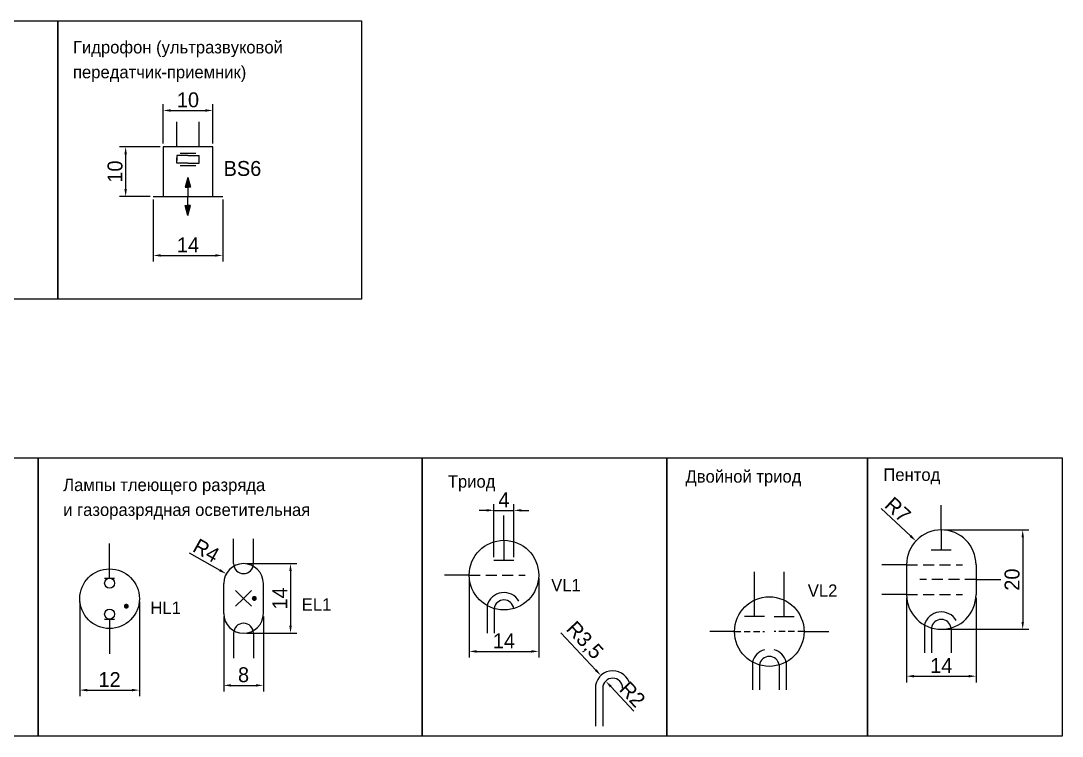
# Model space of a CAD drawing. Header units: millimetres. Extents: x 52 to 1332, y -528 to 1037.
# Drawn here: x 329.7 to 539.4, y 94.2 to 238.1 of the extents above; entities that cross this region are included whole.
import ezdxf

# ---------------------------------------------------------------- set-up
doc = ezdxf.new("R2010")
doc.units = ezdxf.units.MM
doc.linetypes.add('HIDDEN2', pattern=[4.7625, 3.175, -1.5875])
doc.styles.get("Standard").update_dxf_attribs({"font": 'standarteskd.shx', "height": 3})
doc.dimstyles.new('ISO-25', dxfattribs={"dimtxt": 2, "dimasz": 1.5, "dimexe": 1.25, "dimexo": 0.625, "dimtad": 1, "dimtxsty": 'Standard', "dimcen": 2.5, "dimadec": 0, "dimazin": 0, "dimtfac": 1, "dimtmove": 0, "dimatfit": 3, "dimfxl": 1, "dimarcsym": 0})

# ---------------------------------------------------------------- blocks, each defined once
blk = doc.blocks.new('*D126')
at = {"color": 0, "linetype": 'Continuous', "lineweight": -2, "transparency": 16777216}
for p, q in [((424.95, 130.2), (424.95, 140.86)), ((428.95, 130.2), (428.95, 140.86)), ((423.45, 139.61), (421.95, 139.61)), ((424.95, 139.61), (428.95, 139.61)), ((430.45, 139.61), (431.95, 139.61))]:
    blk.add_line(p, q, dxfattribs=at)
at = {"color": 0, "linetype": 'Continuous', "lineweight": -3, "transparency": 16777216}
for points in [[(423.45, 139.86), (423.45, 139.36), (424.95, 139.61)], [(430.45, 139.86), (430.45, 139.36), (428.95, 139.61)]]:
    blk.add_solid(points, dxfattribs=at)
at = {"layer": 'Defpoints', "color": 0, "linetype": 'Continuous', "lineweight": -3, "transparency": 16777216}
for p in [(428.95, 139.61), (424.95, 129.58), (428.95, 129.58)]:
    blk.add_point(p, dxfattribs=at)
at = {"color": 0, "linetype": 'Continuous', "transparency": 16777216, "insert": (426.95, 141.74), "char_height": 3, "attachment_point": 5}
blk.add_mtext('4', dxfattribs=at)
blk = doc.blocks.new('*D127')
at = {"color": 0, "linetype": 'Continuous', "lineweight": -2, "transparency": 16777216}
for p, q in [((419.95, 125.95), (419.95, 109.98)), ((433.95, 125.95), (433.95, 109.98)), ((421.45, 111.23), (432.45, 111.23))]:
    blk.add_line(p, q, dxfattribs=at)
at = {"color": 0, "linetype": 'Continuous', "lineweight": -3, "transparency": 16777216}
for points in [[(421.45, 111.48), (421.45, 110.98), (419.95, 111.23)], [(432.45, 111.48), (432.45, 110.98), (433.95, 111.23)]]:
    blk.add_solid(points, dxfattribs=at)
at = {"layer": 'Defpoints', "color": 0, "linetype": 'Continuous', "lineweight": -3, "transparency": 16777216}
for p in [(419.95, 126.58), (433.95, 126.58), (433.95, 111.23)]:
    blk.add_point(p, dxfattribs=at)
at = {"color": 0, "linetype": 'Continuous', "transparency": 16777216, "insert": (426.95, 113.35), "char_height": 3, "attachment_point": 5}
blk.add_mtext('14', dxfattribs=at)
blk = doc.blocks.new('VL1')
at = {"linetype": 'Continuous'}
for p, q in [((194.16, 565.17), (194.16, 570.17)), ((194.16, 565.17), (194.16, 561.17)), ((192.16, 561.17), (194.16, 561.17)), ((194.16, 561.17), (196.16, 561.17)), ((187.16, 558.17), (182.16, 558.17)), ((190.77, 552.05), (190.77, 546.46)), ((192.18, 551.46), (192.18, 546.46))]:
    blk.add_line(p, q, dxfattribs=at)
at = {"linetype": 'HIDDEN2', "ltscale": 0.7}
blk.add_line((187.16, 558.17), (198.45, 558.17), dxfattribs=at)
at = {"linetype": 'Continuous'}
blk.add_circle((194.16, 558.17), 7, dxfattribs=at)
for radius, start, end in [(3.5, 30, 165.5225), (2, 8.2132, 171.7868)]:
    blk.add_arc((194.16, 551.17), radius, start, end, dxfattribs=at)
blk = doc.blocks.new('VL2')
at = {"linetype": 'Continuous'}
for p, q in [((241.12, 559.23), (241.12, 568.23)), ((247.12, 559.23), (247.12, 568.23)), ((241.12, 559.23), (239.12, 559.23)), ((243.12, 559.23), (241.12, 559.23)), ((245.12, 559.23), (247.12, 559.23)), ((247.12, 559.23), (249.12, 559.23)), ((237.12, 556.23), (232.12, 556.23)), ((251.12, 556.23), (256.12, 556.23)), ((240.73, 550.11), (240.73, 544.52)), ((242.14, 549.52), (242.14, 544.52)), ((246.1, 549.52), (246.1, 544.52)), ((247.51, 550.11), (247.51, 544.52))]:
    blk.add_line(p, q, dxfattribs=at)
at = {"linetype": 'HIDDEN2', "ltscale": 0.4}
for p, q in [((237.12, 556.23), (243.12, 556.23)), ((251.12, 556.23), (245.12, 556.23))]:
    blk.add_line(p, q, dxfattribs=at)
at = {"linetype": 'Continuous'}
blk.add_circle((244.12, 556.23), 7, dxfattribs=at)
for radius, start, end in [(3.5, 106.6015, 165.5225), (3.5, 14.4775, 73.3985), (2, 8.2132, 171.7868)]:
    blk.add_arc((244.12, 549.23), radius, start, end, dxfattribs=at)
blk = doc.blocks.new('pen')
at = {"linetype": 'Continuous'}
for p, q in [((293.8, 563.08), (293.8, 568.08)), ((293.8, 563.08), (293.8, 559.08)), ((291.8, 559.08), (293.8, 559.08)), ((293.8, 559.08), (295.8, 559.08)), ((286.8, 556.08), (281.8, 556.08)), ((286.8, 556.08), (286.8, 550.08)), ((300.8, 556.08), (300.8, 553.08)), ((300.8, 553.08), (305.8, 553.08)), ((300.8, 553.08), (300.8, 550.08)), ((286.8, 550.08), (281.8, 550.08)), ((290.41, 543.96), (290.41, 538.37)), ((291.82, 543.37), (291.82, 538.37)), ((295.78, 543.37), (295.78, 538.37))]:
    blk.add_line(p, q, dxfattribs=at)
at = {"linetype": 'HIDDEN2', "ltscale": 0.7}
for p, q in [((286.8, 556.08), (298.1, 556.08)), ((300.8, 553.08), (289.51, 553.08)), ((286.8, 550.08), (298.1, 550.08))]:
    blk.add_line(p, q, dxfattribs=at)
at = {"linetype": 'Continuous'}
for centre, radius, start, end in [((293.8, 556.08), 7, 0, 180), ((293.8, 550.08), 7, 180, 0), ((293.8, 543.08), 3.5, 30, 165.5225), ((293.8, 543.08), 2, 8.2132, 171.7868)]:
    blk.add_arc(centre, radius, start, end, dxfattribs=at)
blk = doc.blocks.new('*D130')
at = {"color": 0, "linetype": 'Continuous', "lineweight": -2, "transparency": 16777216}
for p, q in [((515.65, 135.67), (532.68, 135.67)), ((531.43, 134.17), (531.43, 117.17)), ((515.65, 115.67), (532.68, 115.67))]:
    blk.add_line(p, q, dxfattribs=at)
at = {"color": 0, "linetype": 'Continuous', "lineweight": -3, "transparency": 16777216}
for points in [[(531.18, 134.17), (531.68, 134.17), (531.43, 135.67)], [(531.18, 117.17), (531.68, 117.17), (531.43, 115.67)]]:
    blk.add_solid(points, dxfattribs=at)
at = {"layer": 'Defpoints', "color": 0, "linetype": 'Continuous', "lineweight": -3, "transparency": 16777216}
for p in [(515.03, 135.67), (515.03, 115.67), (531.43, 115.67)]:
    blk.add_point(p, dxfattribs=at)
at = {"color": 0, "linetype": 'Continuous', "transparency": 16777216, "insert": (529.3, 125.67), "char_height": 3, "attachment_point": 5, "rotation": 90}
blk.add_mtext('20', dxfattribs=at)
blk = doc.blocks.new('*D131')
at = {"color": 0, "linetype": 'Continuous', "lineweight": -2, "transparency": 16777216}
for p, q in [((508.03, 122.04), (508.03, 104.99)), ((522.03, 122.04), (522.03, 104.99)), ((509.53, 106.24), (520.53, 106.24))]:
    blk.add_line(p, q, dxfattribs=at)
at = {"color": 0, "linetype": 'Continuous', "lineweight": -3, "transparency": 16777216}
for points in [[(509.53, 106.49), (509.53, 105.99), (508.03, 106.24)], [(520.53, 106.49), (520.53, 105.99), (522.03, 106.24)]]:
    blk.add_solid(points, dxfattribs=at)
at = {"layer": 'Defpoints', "color": 0, "linetype": 'Continuous', "lineweight": -3, "transparency": 16777216}
for p in [(508.03, 122.67), (522.03, 122.67), (522.03, 106.24)]:
    blk.add_point(p, dxfattribs=at)
at = {"color": 0, "linetype": 'Continuous', "transparency": 16777216, "insert": (515.03, 108.37), "char_height": 3, "attachment_point": 5}
blk.add_mtext('14', dxfattribs=at)
blk = doc.blocks.new('BS6')
at = {"linetype": 'Continuous'}
h = blk.add_hatch(color=7, dxfattribs=at)
h.paths.add_polyline_path([(451.57, 438.27), (451.57, 436.28), (452.1, 436.28)])
h.paths.add_polyline_path([(451.04, 436.28), (451.57, 436.28), (451.57, 438.27)])
h = blk.add_hatch(color=7, dxfattribs=at)
h.paths.add_polyline_path([(452.1, 432.61), (451.57, 432.61), (451.57, 430.62)])
h.paths.add_polyline_path([(451.57, 430.62), (451.57, 432.61), (451.04, 432.61)])
at = {"color": 7, "linetype": 'Continuous'}
for p, q in [((449.31, 444.44), (449.31, 449.44)), ((453.83, 444.44), (453.83, 449.44)), ((451.57, 442.67), (449.31, 442.67)), ((449.31, 442.67), (449.31, 442.18)), ((450, 443.18), (451.57, 443.18)), ((451.57, 443.18), (453.14, 443.18)), ((451.57, 442.67), (453.83, 442.67)), ((453.83, 441.16), (453.83, 442.67)), ((449.31, 441.68), (449.31, 442.18)), ((449.31, 442.15), (449.31, 441.65)), ((449.31, 441.16), (449.31, 441.65)), ((451.57, 441.16), (449.31, 441.16)), ((450, 440.65), (451.57, 440.65)), ((451.57, 441.16), (453.83, 441.16)), ((451.57, 440.65), (453.14, 440.65)), ((451.57, 438.27), (451.04, 436.28)), ((451.04, 436.28), (451.57, 436.28)), ((451.57, 438.27), (451.57, 434.44)), ((451.57, 438.27), (452.1, 436.28)), ((452.1, 436.28), (451.57, 436.28)), ((444.57, 434.44), (446.57, 434.44)), ((451.57, 430.62), (451.57, 434.44)), ((456.57, 434.44), (458.57, 434.44)), ((451.04, 432.61), (451.57, 432.61)), ((451.57, 430.62), (451.04, 432.61)), ((451.57, 430.62), (452.1, 432.61)), ((452.1, 432.61), (451.57, 432.61))]:
    blk.add_line(p, q, dxfattribs=at)
blk.add_lwpolyline([(446.57, 434.44), (456.57, 434.44), (456.57, 444.44), (446.57, 444.44)], close=True, dxfattribs=at)
blk = doc.blocks.new('*D229')
at = {"color": 0, "linetype": 'Continuous', "lineweight": -2, "transparency": 16777216}
for p, q in [((358.32, 213.4), (358.32, 221.32)), ((368.32, 213.4), (368.32, 221.32)), ((359.82, 220.07), (366.82, 220.07))]:
    blk.add_line(p, q, dxfattribs=at)
at = {"color": 0, "linetype": 'Continuous', "lineweight": -3, "transparency": 16777216}
for points in [[(359.82, 220.32), (359.82, 219.82), (358.32, 220.07)], [(366.82, 220.32), (366.82, 219.82), (368.32, 220.07)]]:
    blk.add_solid(points, dxfattribs=at)
at = {"layer": 'Defpoints', "color": 0, "linetype": 'Continuous', "lineweight": -3, "transparency": 16777216}
for p in [(368.32, 220.07), (358.32, 212.77), (368.32, 212.77)]:
    blk.add_point(p, dxfattribs=at)
at = {"color": 0, "linetype": 'Continuous', "transparency": 16777216, "insert": (363.32, 222.19), "char_height": 3, "attachment_point": 5}
blk.add_mtext('10', dxfattribs=at)
blk = doc.blocks.new('*D230')
at = {"color": 0, "linetype": 'Continuous', "lineweight": -2, "transparency": 16777216}
for p, q in [((357.69, 212.77), (349.52, 212.77)), ((350.77, 211.27), (350.77, 204.27)), ((355.69, 202.77), (349.52, 202.77))]:
    blk.add_line(p, q, dxfattribs=at)
at = {"color": 0, "linetype": 'Continuous', "lineweight": -3, "transparency": 16777216}
for points in [[(350.52, 211.27), (351.02, 211.27), (350.77, 212.77)], [(350.52, 204.27), (351.02, 204.27), (350.77, 202.77)]]:
    blk.add_solid(points, dxfattribs=at)
at = {"layer": 'Defpoints', "color": 0, "linetype": 'Continuous', "lineweight": -3, "transparency": 16777216}
for p in [(358.32, 212.77), (350.77, 202.77), (356.32, 202.77)]:
    blk.add_point(p, dxfattribs=at)
at = {"color": 0, "linetype": 'Continuous', "transparency": 16777216, "insert": (348.64, 207.77), "char_height": 3, "attachment_point": 5, "rotation": 90}
blk.add_mtext('10', dxfattribs=at)
blk = doc.blocks.new('*D231')
at = {"color": 0, "linetype": 'Continuous', "lineweight": -2, "transparency": 16777216}
for p, q in [((356.32, 202.15), (356.32, 189.65)), ((370.32, 202.15), (370.32, 189.65)), ((357.82, 190.9), (368.82, 190.9))]:
    blk.add_line(p, q, dxfattribs=at)
at = {"color": 0, "linetype": 'Continuous', "lineweight": -3, "transparency": 16777216}
for points in [[(357.82, 191.15), (357.82, 190.65), (356.32, 190.9)], [(368.82, 191.15), (368.82, 190.65), (370.32, 190.9)]]:
    blk.add_solid(points, dxfattribs=at)
at = {"layer": 'Defpoints', "color": 0, "linetype": 'Continuous', "lineweight": -3, "transparency": 16777216}
for p in [(356.32, 202.77), (370.32, 202.77), (370.32, 190.9)]:
    blk.add_point(p, dxfattribs=at)
at = {"color": 0, "linetype": 'Continuous', "transparency": 16777216, "insert": (363.32, 193.02), "char_height": 3, "attachment_point": 5}
blk.add_mtext('14', dxfattribs=at)
blk = doc.blocks.new('HL1 1')
at = {"color": 7, "linetype": 'Continuous'}
for p, q in [((259.53, 386.56), (259.53, 393.55)), ((258.53, 386.56), (259.53, 386.56)), ((259.53, 386.56), (260.53, 386.56)), ((258.53, 378.33), (259.53, 378.33)), ((259.53, 378.33), (259.53, 371.34)), ((259.53, 378.33), (260.53, 378.33))]:
    blk.add_line(p, q, dxfattribs=at)
at = {"color": 7, "linetype": 'Continuous', "const_width": 0.5}
blk.add_lwpolyline([(262.65, 380.93, 1), (263.15, 380.93, 1)], format="xyb", close=True, dxfattribs=at)
at = {"color": 7, "linetype": 'Continuous'}
for centre, radius in [((259.53, 382.44), 6), ((259.53, 385.56), 1), ((259.53, 379.33), 1)]:
    blk.add_circle(centre, radius, dxfattribs=at)
blk = doc.blocks.new('*D261')
at = {"color": 0, "linetype": 'Continuous', "lineweight": -2, "transparency": 16777216}
for p, q in [((341.53, 121.22), (341.53, 102.19)), ((353.53, 121.22), (353.53, 102.19)), ((343.03, 103.44), (352.03, 103.44))]:
    blk.add_line(p, q, dxfattribs=at)
at = {"color": 0, "linetype": 'Continuous', "lineweight": -3, "transparency": 16777216}
for points in [[(343.03, 103.69), (343.03, 103.19), (341.53, 103.44)], [(352.03, 103.69), (352.03, 103.19), (353.53, 103.44)]]:
    blk.add_solid(points, dxfattribs=at)
at = {"layer": 'Defpoints', "color": 0, "linetype": 'Continuous', "lineweight": -3, "transparency": 16777216}
for p in [(341.53, 121.84), (353.53, 121.84), (353.53, 103.44)]:
    blk.add_point(p, dxfattribs=at)
at = {"color": 0, "linetype": 'Continuous', "transparency": 16777216, "insert": (347.53, 105.56), "char_height": 3, "attachment_point": 5}
blk.add_mtext('12', dxfattribs=at)
blk = doc.blocks.new('EL1 1')
at = {"color": 7, "linetype": 'Continuous'}
for p, q in [((277.34, 392.5), (277.34, 397.5)), ((281.34, 392.5), (281.34, 397.5)), ((275.34, 382.5), (275.34, 388.5)), ((283.34, 382.5), (283.34, 388.5)), ((279.34, 385.5), (277.75, 387.09)), ((279.34, 385.5), (280.93, 387.09)), ((279.34, 385.5), (277.75, 383.92)), ((279.34, 385.5), (280.93, 383.92)), ((277.34, 378.5), (277.34, 373.5)), ((281.34, 378.5), (281.34, 373.5))]:
    blk.add_line(p, q, dxfattribs=at)
at = {"color": 7, "linetype": 'Continuous', "const_width": 0.5}
blk.add_lwpolyline([(281.26, 385.5, 1), (281.76, 385.5, 1)], format="xyb", close=True, dxfattribs=at)
at = {"color": 7, "linetype": 'Continuous'}
for centre, radius, start, end in [((279.34, 388.5), 4, 0, 180), ((279.34, 392.5), 2, 180, 0), ((279.34, 382.5), 4, 180, 0), ((279.34, 378.5), 2, 0, 180)]:
    blk.add_arc(centre, radius, start, end, dxfattribs=at)
blk = doc.blocks.new('*D263')
at = {"color": 0, "linetype": 'Continuous', "lineweight": -2, "transparency": 16777216}
for p, q in [((375.13, 128.89), (385.22, 128.89)), ((383.97, 127.39), (383.97, 116.39)), ((375.13, 114.89), (385.22, 114.89))]:
    blk.add_line(p, q, dxfattribs=at)
at = {"color": 0, "linetype": 'Continuous', "lineweight": -3, "transparency": 16777216}
for points in [[(383.72, 127.39), (384.22, 127.39), (383.97, 128.89)], [(383.72, 116.39), (384.22, 116.39), (383.97, 114.89)]]:
    blk.add_solid(points, dxfattribs=at)
at = {"layer": 'Defpoints', "color": 0, "linetype": 'Continuous', "lineweight": -3, "transparency": 16777216}
for p in [(374.51, 128.89), (374.51, 114.89), (383.97, 114.89)]:
    blk.add_point(p, dxfattribs=at)
at = {"color": 0, "linetype": 'Continuous', "transparency": 16777216, "insert": (381.84, 121.89), "char_height": 3, "attachment_point": 5, "rotation": 90}
blk.add_mtext('14', dxfattribs=at)
blk = doc.blocks.new('*D264')
at = {"color": 0, "linetype": 'Continuous', "lineweight": -2, "transparency": 16777216}
for p, q in [((370.51, 118.26), (370.51, 103.14)), ((378.51, 118.26), (378.51, 103.14)), ((372.01, 104.39), (377.01, 104.39))]:
    blk.add_line(p, q, dxfattribs=at)
at = {"color": 0, "linetype": 'Continuous', "lineweight": -3, "transparency": 16777216}
for points in [[(372.01, 104.64), (372.01, 104.14), (370.51, 104.39)], [(377.01, 104.64), (377.01, 104.14), (378.51, 104.39)]]:
    blk.add_solid(points, dxfattribs=at)
at = {"layer": 'Defpoints', "color": 0, "linetype": 'Continuous', "lineweight": -3, "transparency": 16777216}
for p in [(370.51, 118.89), (378.51, 118.89), (378.51, 104.39)]:
    blk.add_point(p, dxfattribs=at)
at = {"color": 0, "linetype": 'Continuous', "transparency": 16777216, "insert": (374.51, 106.52), "char_height": 3, "attachment_point": 5}
blk.add_mtext('8', dxfattribs=at)

msp = doc.modelspace()

# ---------------------------------------------------------------- linework, layer by layer
at = {"linetype": 'Continuous'}
for p, q in [((502.92, 139.976), (508.815, 134.471)), ((438.43, 114.963), (445.441, 107.485)), ((445.36, 103.838), (445.36, 96.183)), ((446.86, 103.838), (446.86, 96.183)), ((453.089, 99.234), (448.472, 104.158))]:
    msp.add_line(p, q, dxfattribs=at)
at = {"color": 7, "linetype": 'Continuous'}
msp.add_line((363.534, 131.043), (369.711, 127.577), dxfattribs=at)
for points in [[(275.727, 238.103), (337.084, 238.103), (337.084, 182.111), (275.727, 182.111)], [(337.084, 238.103), (398.247, 238.103), (398.247, 182.111), (337.084, 182.111)], [(279.647, 150.167), (333.182, 150.167), (333.182, 94.175), (279.647, 94.175)], [(333.182, 150.167), (410.465, 150.167), (410.465, 94.175), (333.182, 94.175)]]:
    msp.add_lwpolyline(points, close=True, dxfattribs=at)
at = {"linetype": 'Continuous'}
for points in [[(410.465, 150.167), (459.738, 150.167), (459.738, 94.175), (410.465, 94.175)], [(459.738, 150.167), (500.191, 150.167), (500.191, 94.175), (459.738, 94.175)], [(500.191, 150.167), (539.376, 150.167), (539.376, 94.175), (500.191, 94.175)]]:
    msp.add_lwpolyline(points, close=True, dxfattribs=at)
for radius, start in [(3.5, 20.29959), (2, 0)]:
    msp.add_arc((448.86, 103.838), radius, start, 180, dxfattribs=at)
for points in [[(508.986, 134.654), (508.645, 134.288), (509.912, 133.447)], [(445.623, 107.656), (445.258, 107.314), (446.466, 106.391)], [(448.654, 104.329), (448.29, 103.987), (447.446, 105.252)]]:
    msp.add_solid(points, dxfattribs=at)
at = {"color": 7, "linetype": 'Continuous'}
msp.add_solid([(369.834, 127.795), (369.589, 127.359), (371.02, 126.843)], dxfattribs=at)

# ---------------------------------------------------------------- block references
for name, p in [('BS6', (-88.253, -231.672)), ('HL1 1', (88.006, -260.602)), ('EL1 1', (95.17, -263.617))]:
    msp.add_blockref(name, p, dxfattribs=at)
at = {"linetype": 'Continuous'}
for name, p in [('pen', (221.224, -427.41)), ('VL1', (232.791, -431.592)), ('VL2', (236.274, -441.01))]:
    msp.add_blockref(name, p, dxfattribs=at)

# ---------------------------------------------------------------- texts
at = {"color": 7, "linetype": 'Continuous'}
for s, height, p in [('Гидрофон (ультразвуковой', 2.5, (340.169, 231.548)), ('передатчик-приемник)', 2.5, (340.169, 226.548)), ('BS6', 3, (370.498, 206.902)), ('Лампы тлеющего разряда', 2.5, (338.193, 143.483)), ('и газоразрядная осветительная', 2.5, (338.193, 138.483)), ('EL1', 2.5, (386.244, 119.42)), ('HL1', 2.5, (355.762, 118.762))]:
    msp.add_text(s, height=height, dxfattribs=at).set_placement(p)
at = {"linetype": 'Continuous'}
for s, p in [('Двойной триод', (463.52, 145.182)), ('Пентод', (503.376, 145.536)), ('Триод', (415.652, 144.171)), ('VL1', (436.468, 123.328)), ('VL2', (488.148, 122.209))]:
    msp.add_text(s, height=2.5, dxfattribs=at).set_placement(p)
at = {"linetype": 'Continuous', "char_height": 3, "attachment_point": 5}
for s, insert, rotation in [('R7', (506.289, 139.737), 316.96215), ('R3,5', (443.094, 113.339), 313.15421), ('R2', (452.844, 102.602), 313.15421)]:
    msp.add_mtext(s, dxfattribs=dict(at, insert=insert, rotation=rotation))
at = {"color": 7, "linetype": 'Continuous', "insert": (367.008, 131.53), "char_height": 3, "attachment_point": 5, "rotation": 330.7056}
msp.add_mtext('R4', dxfattribs=at)

# ---------------------------------------------------------------- dimensions: what is measured, and where the dimension line sits
at = {"color": 7, "linetype": 'Continuous'}
for base, p1, p2, picture, middle in [((368.317, 220.07), (358.317, 212.771), (368.317, 212.771), '*D229', (363.317, 222.195)), ((370.317, 190.899), (356.317, 202.771), (370.317, 202.771), '*D231', (363.317, 193.024)), ((353.532, 103.436), (341.532, 121.843), (353.532, 121.843), '*D261', (347.532, 105.561)), ((378.508, 104.394), (370.508, 118.886), (378.508, 118.886), '*D264', (374.508, 106.519))]:
    dim = msp.add_linear_dim(base=base, p1=p1, p2=p2, dimstyle='ISO-25', dxfattribs=at)
    dim.commit()
    dim.dimension.update_dxf_attribs({"geometry": picture, "text_midpoint": middle})
for base, p1, p2, picture, middle in [((350.769, 202.771), (358.317, 212.771), (356.317, 202.771), '*D230', (348.644, 207.771)), ((383.968, 114.886), (374.508, 128.886), (374.508, 114.886), '*D263', (381.843, 121.886))]:
    dim = msp.add_linear_dim(base=base, p1=p1, p2=p2, angle=90, dimstyle='ISO-25', dxfattribs=at)
    dim.commit()
    dim.dimension.update_dxf_attribs({"geometry": picture, "text_midpoint": middle})
at = {"linetype": 'Continuous'}
for base, p1, p2, picture, middle in [((428.95, 139.614), (424.95, 129.58), (428.95, 129.58), '*D126', (426.95, 141.739)), ((433.95, 111.225), (419.95, 126.58), (433.95, 126.58), '*D127', (426.95, 113.35)), ((522.028, 106.243), (508.028, 122.67), (522.028, 122.67), '*D131', (515.028, 108.368))]:
    dim = msp.add_linear_dim(base=base, p1=p1, p2=p2, dimstyle='ISO-25', dxfattribs=at)
    dim.commit()
    dim.dimension.update_dxf_attribs({"geometry": picture, "text_midpoint": middle})
dim = msp.add_linear_dim(base=(531.428, 115.67), p1=(515.028, 135.67), p2=(515.028, 115.67), angle=90, dimstyle='ISO-25', dxfattribs=at)
dim.commit()
dim.dimension.update_dxf_attribs({"geometry": '*D130', "text_midpoint": (529.303, 125.67)})

doc.saveas('drawing.dxf')
